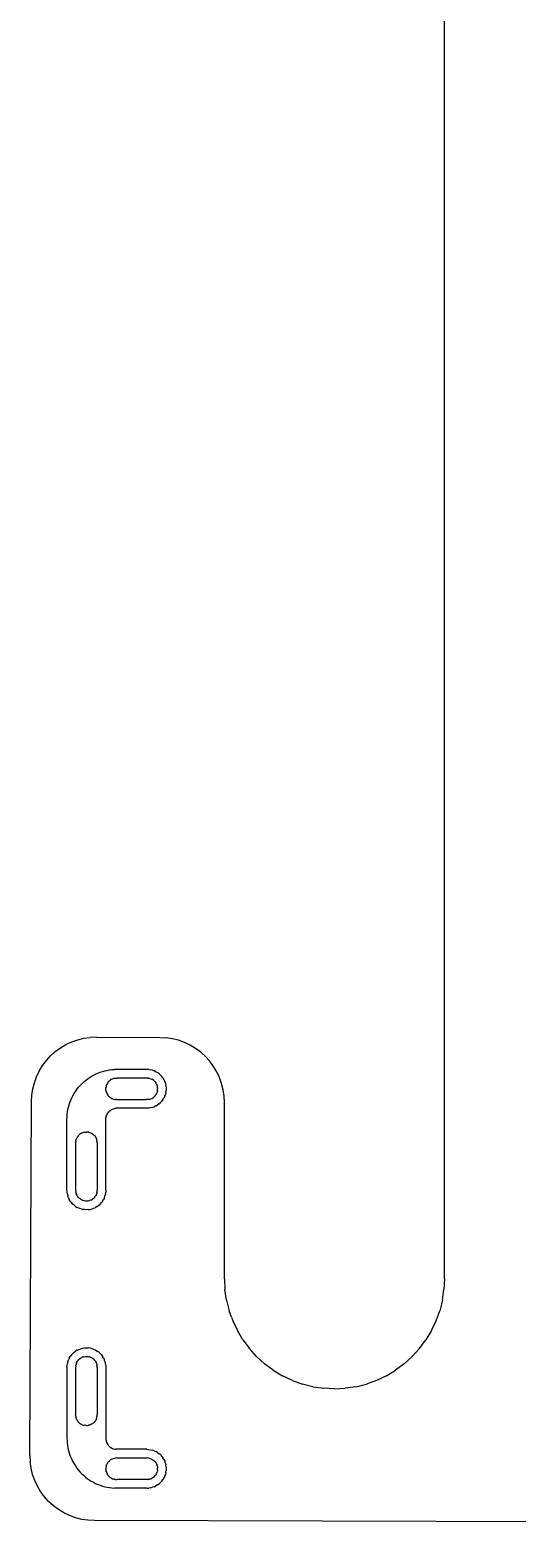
# Model space of a CAD drawing. Extents: x -45 to 62, y -48 to 31.
# Drawn here: x -16.19 to -4.9, y -48.29 to -13.68 of the extents above; entities that cross this region are included whole.
import ezdxf

# ---------------------------------------------------------------- set-up
doc = ezdxf.new("R2010")
doc.units = 0

msp = doc.modelspace()

# ---------------------------------------------------------------- linework, layer by layer
for p, q in [((-6.584, -42.609), (-6.584, -6.07)), ((-14.941, -37.039), (-14.796, -37.018)), ((-14.649, -37.012), (-14.796, -37.018)), ((-14.649, -37.012), (-13.184, -37.018)), ((-13.184, -37.018), (-13.037, -37.026)), ((-12.892, -37.048), (-13.037, -37.026)), ((-15.711, -37.447), (-15.602, -37.348)), ((-15.602, -37.348), (-15.483, -37.261)), ((-15.483, -37.261), (-15.356, -37.186)), ((-15.356, -37.186), (-15.223, -37.124)), ((-15.223, -37.124), (-15.084, -37.075)), ((-15.084, -37.075), (-14.941, -37.039)), ((-12.749, -37.084), (-12.892, -37.048)), ((-12.61, -37.135), (-12.749, -37.084)), ((-12.477, -37.198), (-12.61, -37.135)), ((-12.351, -37.274), (-12.477, -37.198)), ((-12.233, -37.362), (-12.351, -37.274)), ((-12.124, -37.462), (-12.233, -37.362)), ((-15.975, -37.799), (-15.899, -37.673)), ((-15.899, -37.673), (-15.81, -37.555)), ((-15.81, -37.555), (-15.711, -37.447)), ((-12.025, -37.571), (-12.124, -37.462)), ((-11.937, -37.69), (-12.025, -37.571)), ((-11.861, -37.816), (-11.937, -37.69)), ((-16.125, -38.213), (-16.088, -38.071)), ((-16.088, -38.071), (-16.038, -37.932)), ((-16.038, -37.932), (-15.975, -37.799)), ((-14.993, -38.098), (-14.952, -38.059)), ((-14.952, -38.059), (-14.909, -38.022)), ((-14.909, -38.022), (-14.865, -37.987)), ((-14.865, -37.987), (-14.818, -37.954)), ((-14.818, -37.954), (-14.77, -37.924)), ((-14.77, -37.924), (-14.721, -37.896)), ((-14.721, -37.896), (-14.671, -37.87)), ((-14.671, -37.87), (-14.619, -37.847)), ((-14.619, -37.847), (-14.566, -37.827)), ((-14.566, -37.827), (-14.512, -37.809)), ((-14.512, -37.809), (-14.457, -37.794)), ((-14.457, -37.794), (-14.402, -37.782)), ((-14.402, -37.782), (-14.346, -37.772)), ((-14.389, -38.071), (-14.402, -38.092)), ((-14.375, -38.051), (-14.389, -38.071)), ((-14.358, -38.033), (-14.375, -38.051)), ((-14.358, -38.033), (-14.34, -38.016)), ((-14.346, -37.772), (-14.29, -37.765)), ((-14.32, -38.002), (-14.34, -38.016)), ((-14.299, -37.989), (-14.32, -38.002)), ((-14.299, -37.989), (-14.277, -37.979)), ((-14.29, -37.765), (-14.233, -37.761)), ((-14.277, -37.979), (-14.254, -37.971)), ((-14.23, -37.965), (-14.254, -37.971)), ((-14.177, -37.76), (-14.233, -37.761)), ((-14.23, -37.965), (-14.206, -37.961)), ((-14.206, -37.961), (-14.177, -37.96)), ((-13.482, -37.76), (-14.177, -37.76)), ((-13.487, -37.96), (-14.177, -37.96)), ((-13.457, -37.961), (-13.487, -37.96)), ((-13.438, -37.762), (-13.482, -37.76)), ((-13.457, -37.961), (-13.433, -37.965)), ((-13.438, -37.762), (-13.394, -37.768)), ((-13.409, -37.971), (-13.433, -37.965)), ((-13.409, -37.971), (-13.386, -37.979)), ((-13.351, -37.779), (-13.394, -37.768)), ((-13.386, -37.979), (-13.364, -37.989)), ((-13.343, -38.002), (-13.364, -37.989)), ((-13.351, -37.779), (-13.309, -37.794)), ((-13.323, -38.016), (-13.343, -38.002)), ((-13.305, -38.033), (-13.323, -38.016)), ((-13.27, -37.813), (-13.309, -37.794)), ((-13.305, -38.033), (-13.289, -38.051)), ((-13.289, -38.051), (-13.274, -38.071)), ((-13.261, -38.092), (-13.274, -38.071)), ((-13.27, -37.813), (-13.232, -37.835)), ((-13.196, -37.862), (-13.232, -37.835)), ((-13.163, -37.891), (-13.196, -37.862)), ((-13.163, -37.891), (-13.134, -37.924)), ((-13.108, -37.96), (-13.134, -37.924)), ((-13.108, -37.96), (-13.085, -37.997)), ((-13.085, -37.997), (-13.066, -38.037)), ((-13.051, -38.079), (-13.066, -38.037)), ((-11.798, -37.95), (-11.861, -37.816)), ((-11.749, -38.089), (-11.798, -37.95)), ((-16.155, -38.506), (-16.147, -38.359)), ((-16.147, -38.359), (-16.125, -38.213)), ((-15.221, -38.421), (-15.195, -38.37)), ((-15.195, -38.37), (-15.167, -38.321)), ((-15.167, -38.321), (-15.137, -38.273)), ((-15.137, -38.273), (-15.104, -38.227)), ((-15.104, -38.227), (-15.07, -38.182)), ((-15.07, -38.182), (-15.032, -38.139)), ((-15.032, -38.139), (-14.993, -38.098)), ((-14.431, -38.21), (-14.43, -38.185)), ((-14.43, -38.234), (-14.431, -38.21)), ((-14.427, -38.161), (-14.43, -38.185)), ((-14.427, -38.258), (-14.43, -38.234)), ((-14.421, -38.137), (-14.427, -38.161)), ((-14.421, -38.282), (-14.427, -38.258)), ((-14.421, -38.137), (-14.412, -38.114)), ((-14.421, -38.282), (-14.412, -38.305)), ((-14.412, -38.114), (-14.402, -38.092)), ((-14.402, -38.327), (-14.412, -38.305)), ((-14.402, -38.327), (-14.389, -38.348)), ((-14.375, -38.368), (-14.389, -38.348)), ((-14.375, -38.368), (-14.358, -38.386)), ((-14.358, -38.386), (-14.34, -38.403)), ((-14.32, -38.417), (-14.34, -38.403)), ((-14.299, -38.43), (-14.32, -38.417)), ((-13.364, -38.43), (-13.343, -38.417)), ((-13.343, -38.417), (-13.323, -38.403)), ((-13.309, -38.39), (-13.323, -38.403)), ((-13.309, -38.39), (-13.305, -38.386)), ((-13.305, -38.386), (-13.289, -38.368)), ((-13.289, -38.368), (-13.274, -38.348)), ((-13.274, -38.348), (-13.261, -38.327)), ((-13.261, -38.092), (-13.251, -38.114)), ((-13.261, -38.327), (-13.251, -38.305)), ((-13.251, -38.114), (-13.243, -38.137)), ((-13.243, -38.282), (-13.251, -38.305)), ((-13.237, -38.161), (-13.243, -38.137)), ((-13.237, -38.258), (-13.243, -38.282)), ((-13.233, -38.185), (-13.237, -38.161)), ((-13.237, -38.258), (-13.233, -38.234)), ((-13.233, -38.185), (-13.232, -38.21)), ((-13.233, -38.234), (-13.232, -38.21)), ((-13.066, -38.382), (-13.085, -38.422)), ((-13.066, -38.382), (-13.051, -38.34)), ((-13.051, -38.079), (-13.04, -38.122)), ((-13.04, -38.297), (-13.051, -38.34)), ((-13.034, -38.165), (-13.04, -38.122)), ((-13.04, -38.297), (-13.034, -38.254)), ((-13.034, -38.165), (-13.032, -38.21)), ((-13.032, -38.21), (-13.034, -38.254)), ((-11.713, -38.232), (-11.749, -38.089)), ((-11.691, -38.377), (-11.713, -38.232)), ((-11.684, -38.524), (-11.691, -38.377)), ((-16.192, -46.705), (-16.155, -38.506)), ((-15.326, -38.801), (-15.319, -38.745)), ((-15.319, -38.745), (-15.309, -38.689)), ((-15.309, -38.689), (-15.297, -38.634)), ((-15.297, -38.634), (-15.282, -38.579)), ((-15.282, -38.579), (-15.264, -38.525)), ((-15.264, -38.525), (-15.244, -38.473)), ((-15.244, -38.473), (-15.221, -38.421)), ((-14.389, -38.773), (-14.374, -38.753)), ((-14.374, -38.753), (-14.357, -38.734)), ((-14.357, -38.734), (-14.338, -38.717)), ((-14.338, -38.717), (-14.318, -38.702)), ((-14.318, -38.702), (-14.297, -38.69)), ((-14.299, -38.43), (-14.277, -38.44)), ((-14.297, -38.69), (-14.274, -38.679)), ((-14.277, -38.44), (-14.254, -38.449)), ((-14.274, -38.679), (-14.251, -38.671)), ((-14.254, -38.449), (-14.23, -38.454)), ((-14.251, -38.671), (-14.226, -38.664)), ((-14.23, -38.454), (-14.206, -38.458)), ((-14.226, -38.664), (-14.202, -38.661)), ((-14.177, -38.46), (-14.206, -38.458)), ((-14.177, -38.66), (-14.202, -38.661)), ((-14.177, -38.46), (-13.487, -38.46)), ((-13.482, -38.66), (-14.177, -38.66)), ((-13.457, -38.458), (-13.487, -38.46)), ((-13.438, -38.657), (-13.482, -38.66)), ((-13.433, -38.454), (-13.457, -38.458)), ((-13.394, -38.651), (-13.438, -38.657)), ((-13.409, -38.449), (-13.433, -38.454)), ((-13.409, -38.449), (-13.386, -38.44)), ((-13.351, -38.64), (-13.394, -38.651)), ((-13.386, -38.44), (-13.364, -38.43)), ((-13.351, -38.64), (-13.309, -38.625)), ((-13.27, -38.606), (-13.309, -38.625)), ((-13.27, -38.606), (-13.232, -38.584)), ((-13.196, -38.557), (-13.232, -38.584)), ((-13.196, -38.557), (-13.175, -38.538)), ((-13.175, -38.538), (-13.163, -38.528)), ((-13.134, -38.495), (-13.163, -38.528)), ((-13.108, -38.46), (-13.134, -38.495)), ((-13.108, -38.46), (-13.085, -38.422)), ((-11.684, -42.609), (-11.684, -38.524)), ((-15.332, -38.915), (-15.33, -38.858)), ((-15.332, -40.56), (-15.332, -38.915)), ((-15.33, -38.858), (-15.326, -38.801)), ((-14.432, -38.915), (-14.43, -38.89)), ((-14.432, -40.56), (-14.432, -38.915)), ((-14.43, -38.89), (-14.427, -38.865)), ((-14.427, -38.865), (-14.421, -38.84)), ((-14.421, -38.84), (-14.412, -38.817)), ((-14.412, -38.817), (-14.402, -38.794)), ((-14.402, -38.794), (-14.389, -38.773)), ((-15.132, -39.464), (-15.13, -39.435)), ((-15.127, -39.411), (-15.13, -39.435)), ((-15.127, -39.411), (-15.121, -39.387)), ((-15.121, -39.387), (-15.112, -39.364)), ((-15.112, -39.364), (-15.102, -39.342)), ((-15.089, -39.321), (-15.102, -39.342)), ((-15.075, -39.301), (-15.089, -39.321)), ((-15.075, -39.301), (-15.058, -39.283)), ((-15.04, -39.266), (-15.058, -39.283)), ((-15.02, -39.252), (-15.04, -39.266)), ((-14.999, -39.239), (-15.02, -39.252)), ((-14.999, -39.239), (-14.977, -39.229)), ((-14.954, -39.221), (-14.977, -39.229)), ((-14.93, -39.215), (-14.954, -39.221)), ((-14.93, -39.215), (-14.906, -39.211)), ((-14.906, -39.211), (-14.882, -39.21)), ((-14.857, -39.211), (-14.882, -39.21)), ((-14.833, -39.215), (-14.857, -39.211)), ((-14.833, -39.215), (-14.809, -39.221)), ((-14.809, -39.221), (-14.786, -39.229)), ((-14.786, -39.229), (-14.764, -39.239)), ((-14.764, -39.239), (-14.743, -39.252)), ((-14.743, -39.252), (-14.723, -39.266)), ((-14.723, -39.266), (-14.705, -39.283)), ((-14.705, -39.283), (-14.689, -39.301)), ((-14.689, -39.301), (-14.674, -39.321)), ((-14.674, -39.321), (-14.661, -39.342)), ((-14.661, -39.342), (-14.651, -39.364)), ((-14.643, -39.387), (-14.651, -39.364)), ((-14.637, -39.411), (-14.643, -39.387)), ((-14.633, -39.435), (-14.637, -39.411)), ((-14.632, -39.464), (-14.633, -39.435)), ((-15.132, -39.464), (-15.132, -40.555)), ((-14.632, -39.464), (-14.632, -40.555)), ((-15.33, -40.604), (-15.332, -40.56)), ((-15.323, -40.647), (-15.33, -40.604)), ((-15.323, -40.647), (-15.312, -40.69)), ((-15.297, -40.732), (-15.312, -40.69)), ((-15.297, -40.732), (-15.279, -40.772)), ((-15.256, -40.81), (-15.279, -40.772)), ((-15.256, -40.81), (-15.23, -40.845)), ((-15.132, -40.555), (-15.13, -40.584)), ((-15.127, -40.608), (-15.13, -40.584)), ((-15.127, -40.608), (-15.121, -40.632)), ((-15.121, -40.632), (-15.112, -40.655)), ((-15.102, -40.677), (-15.112, -40.655)), ((-15.089, -40.698), (-15.102, -40.677)), ((-15.075, -40.718), (-15.089, -40.698)), ((-15.058, -40.736), (-15.075, -40.718)), ((-15.04, -40.753), (-15.058, -40.736)), ((-15.02, -40.767), (-15.04, -40.753)), ((-14.999, -40.78), (-15.02, -40.767)), ((-14.977, -40.79), (-14.999, -40.78)), ((-14.977, -40.79), (-14.954, -40.799)), ((-14.93, -40.804), (-14.954, -40.799)), ((-14.906, -40.808), (-14.93, -40.804)), ((-14.882, -40.809), (-14.906, -40.808)), ((-14.857, -40.808), (-14.882, -40.809)), ((-14.833, -40.804), (-14.857, -40.808)), ((-14.833, -40.804), (-14.809, -40.799)), ((-14.786, -40.79), (-14.809, -40.799)), ((-14.786, -40.79), (-14.764, -40.78)), ((-14.764, -40.78), (-14.743, -40.767)), ((-14.743, -40.767), (-14.723, -40.753)), ((-14.723, -40.753), (-14.705, -40.736)), ((-14.705, -40.736), (-14.689, -40.718)), ((-14.689, -40.718), (-14.674, -40.698)), ((-14.661, -40.677), (-14.674, -40.698)), ((-14.651, -40.655), (-14.661, -40.677)), ((-14.651, -40.655), (-14.643, -40.632)), ((-14.637, -40.608), (-14.643, -40.632)), ((-14.637, -40.608), (-14.633, -40.584)), ((-14.633, -40.584), (-14.632, -40.555)), ((-14.508, -40.81), (-14.534, -40.845)), ((-14.508, -40.81), (-14.485, -40.772)), ((-14.466, -40.732), (-14.485, -40.772)), ((-14.466, -40.732), (-14.451, -40.69)), ((-14.44, -40.647), (-14.451, -40.69)), ((-14.44, -40.647), (-14.434, -40.604)), ((-14.432, -40.56), (-14.434, -40.604)), ((-15.2, -40.878), (-15.23, -40.845)), ((-15.167, -40.907), (-15.2, -40.878)), ((-15.132, -40.934), (-15.167, -40.907)), ((-15.132, -40.934), (-15.094, -40.956)), ((-15.054, -40.975), (-15.094, -40.956)), ((-15.012, -40.99), (-15.054, -40.975)), ((-14.969, -41.001), (-15.012, -40.99)), ((-14.926, -41.007), (-14.969, -41.001)), ((-14.882, -41.01), (-14.926, -41.007)), ((-14.838, -41.007), (-14.882, -41.01)), ((-14.838, -41.007), (-14.794, -41.001)), ((-14.794, -41.001), (-14.751, -40.99)), ((-14.751, -40.99), (-14.709, -40.975)), ((-14.709, -40.975), (-14.67, -40.956)), ((-14.632, -40.934), (-14.67, -40.956)), ((-14.632, -40.934), (-14.596, -40.907)), ((-14.596, -40.907), (-14.563, -40.878)), ((-14.563, -40.878), (-14.534, -40.845)), ((-11.684, -42.609), (-11.672, -42.859)), ((-11.635, -43.106), (-11.672, -42.859)), ((-6.633, -43.106), (-6.597, -42.859)), ((-6.584, -42.609), (-6.597, -42.859)), ((-11.635, -43.106), (-11.574, -43.349)), ((-6.633, -43.106), (-6.694, -43.349)), ((-11.52, -43.502), (-11.574, -43.349)), ((-11.52, -43.502), (-11.49, -43.584)), ((-11.49, -43.584), (-11.383, -43.811)), ((-6.885, -43.811), (-6.778, -43.584)), ((-6.778, -43.584), (-6.694, -43.349)), ((-11.254, -44.025), (-11.383, -43.811)), ((-6.885, -43.811), (-7.014, -44.025)), ((-15.167, -44.312), (-15.132, -44.285)), ((-15.094, -44.263), (-15.132, -44.285)), ((-15.094, -44.263), (-15.054, -44.244)), ((-15.054, -44.244), (-15.012, -44.229)), ((-15.012, -44.229), (-14.969, -44.218)), ((-14.969, -44.218), (-14.926, -44.212)), ((-14.926, -44.212), (-14.882, -44.21)), ((-14.882, -44.21), (-14.838, -44.212)), ((-14.794, -44.218), (-14.838, -44.212)), ((-14.751, -44.229), (-14.794, -44.218)), ((-14.709, -44.244), (-14.751, -44.229)), ((-14.67, -44.263), (-14.709, -44.244)), ((-14.67, -44.263), (-14.632, -44.285)), ((-14.596, -44.312), (-14.632, -44.285)), ((-11.254, -44.025), (-11.105, -44.226)), ((-10.937, -44.412), (-11.105, -44.226)), ((-7.331, -44.412), (-7.163, -44.226)), ((-7.163, -44.226), (-7.014, -44.025)), ((-15.332, -44.66), (-15.33, -44.615)), ((-15.33, -44.615), (-15.323, -44.572)), ((-15.312, -44.529), (-15.323, -44.572)), ((-15.312, -44.529), (-15.297, -44.487)), ((-15.279, -44.447), (-15.297, -44.487)), ((-15.279, -44.447), (-15.256, -44.41)), ((-15.23, -44.374), (-15.256, -44.41)), ((-15.23, -44.374), (-15.2, -44.341)), ((-15.2, -44.341), (-15.167, -44.312)), ((-15.13, -44.635), (-15.132, -44.664)), ((-15.13, -44.635), (-15.127, -44.611)), ((-15.121, -44.587), (-15.127, -44.611)), ((-15.112, -44.564), (-15.121, -44.587)), ((-15.112, -44.564), (-15.102, -44.542)), ((-15.102, -44.542), (-15.089, -44.521)), ((-15.089, -44.521), (-15.075, -44.501)), ((-15.075, -44.501), (-15.058, -44.483)), ((-15.058, -44.483), (-15.04, -44.466)), ((-15.04, -44.466), (-15.02, -44.452)), ((-15.02, -44.452), (-14.999, -44.439)), ((-14.999, -44.439), (-14.977, -44.429)), ((-14.954, -44.421), (-14.977, -44.429)), ((-14.954, -44.421), (-14.93, -44.415)), ((-14.93, -44.415), (-14.906, -44.411)), ((-14.906, -44.411), (-14.882, -44.41)), ((-14.882, -44.41), (-14.857, -44.411)), ((-14.857, -44.411), (-14.833, -44.415)), ((-14.809, -44.421), (-14.833, -44.415)), ((-14.809, -44.421), (-14.786, -44.429)), ((-14.764, -44.439), (-14.786, -44.429)), ((-14.743, -44.452), (-14.764, -44.439)), ((-14.723, -44.466), (-14.743, -44.452)), ((-14.705, -44.483), (-14.723, -44.466)), ((-14.689, -44.501), (-14.705, -44.483)), ((-14.674, -44.521), (-14.689, -44.501)), ((-14.674, -44.521), (-14.661, -44.542)), ((-14.661, -44.542), (-14.651, -44.564)), ((-14.643, -44.587), (-14.651, -44.564)), ((-14.643, -44.587), (-14.637, -44.611)), ((-14.633, -44.635), (-14.637, -44.611)), ((-14.632, -44.664), (-14.633, -44.635)), ((-14.563, -44.341), (-14.596, -44.312)), ((-14.534, -44.374), (-14.563, -44.341)), ((-14.534, -44.374), (-14.508, -44.41)), ((-14.485, -44.447), (-14.508, -44.41)), ((-14.485, -44.447), (-14.466, -44.487)), ((-14.451, -44.529), (-14.466, -44.487)), ((-14.451, -44.529), (-14.44, -44.572)), ((-14.434, -44.615), (-14.44, -44.572)), ((-14.434, -44.615), (-14.432, -44.66)), ((-10.752, -44.58), (-10.937, -44.412)), ((-10.551, -44.729), (-10.752, -44.58)), ((-7.517, -44.58), (-7.718, -44.729)), ((-7.517, -44.58), (-7.331, -44.412)), ((-15.332, -44.66), (-15.332, -46.305)), ((-15.132, -44.664), (-15.132, -45.755)), ((-14.632, -44.664), (-14.632, -45.755)), ((-14.432, -44.66), (-14.432, -46.305)), ((-10.551, -44.729), (-10.336, -44.858)), ((-10.11, -44.965), (-10.336, -44.858)), ((-10.11, -44.965), (-9.874, -45.049)), ((-8.158, -44.964), (-8.394, -45.049)), ((-7.932, -44.858), (-8.158, -44.964)), ((-7.932, -44.858), (-7.718, -44.729)), ((-9.632, -45.11), (-9.874, -45.049)), ((-9.632, -45.11), (-9.384, -45.146)), ((-9.134, -45.159), (-9.384, -45.146)), ((-9.134, -45.159), (-8.884, -45.146)), ((-8.637, -45.11), (-8.884, -45.146)), ((-8.637, -45.11), (-8.394, -45.049)), ((-15.13, -45.784), (-15.132, -45.755)), ((-15.13, -45.784), (-15.127, -45.808)), ((-15.121, -45.832), (-15.127, -45.808)), ((-15.112, -45.855), (-15.121, -45.832)), ((-15.102, -45.877), (-15.112, -45.855)), ((-15.102, -45.877), (-15.089, -45.898)), ((-15.089, -45.898), (-15.075, -45.918)), ((-15.058, -45.936), (-15.075, -45.918)), ((-15.058, -45.936), (-15.04, -45.953)), ((-15.04, -45.953), (-15.02, -45.967)), ((-15.02, -45.967), (-14.999, -45.98)), ((-14.977, -45.99), (-14.999, -45.98)), ((-14.977, -45.99), (-14.954, -45.999)), ((-14.954, -45.999), (-14.93, -46.004)), ((-14.906, -46.008), (-14.93, -46.004)), ((-14.882, -46.009), (-14.906, -46.008)), ((-14.882, -46.009), (-14.857, -46.008)), ((-14.857, -46.008), (-14.833, -46.004)), ((-14.809, -45.999), (-14.833, -46.004)), ((-14.786, -45.99), (-14.809, -45.999)), ((-14.764, -45.98), (-14.786, -45.99)), ((-14.743, -45.967), (-14.764, -45.98)), ((-14.723, -45.953), (-14.743, -45.967)), ((-14.705, -45.936), (-14.723, -45.953)), ((-14.689, -45.918), (-14.705, -45.936)), ((-14.674, -45.898), (-14.689, -45.918)), ((-14.661, -45.877), (-14.674, -45.898)), ((-14.651, -45.855), (-14.661, -45.877)), ((-14.651, -45.855), (-14.643, -45.832)), ((-14.643, -45.832), (-14.637, -45.808)), ((-14.637, -45.808), (-14.633, -45.784)), ((-14.633, -45.784), (-14.632, -45.755)), ((-15.332, -46.305), (-15.33, -46.361)), ((-15.33, -46.361), (-15.326, -46.418)), ((-14.432, -46.305), (-14.43, -46.33)), ((-14.43, -46.33), (-14.427, -46.354)), ((-14.427, -46.354), (-14.421, -46.379)), ((-14.421, -46.379), (-14.412, -46.402)), ((-16.192, -46.705), (-16.185, -46.853)), ((-15.326, -46.418), (-15.319, -46.474)), ((-15.319, -46.474), (-15.309, -46.53)), ((-15.309, -46.53), (-15.297, -46.585)), ((-15.297, -46.585), (-15.282, -46.64)), ((-15.282, -46.64), (-15.264, -46.694)), ((-15.264, -46.694), (-15.244, -46.747)), ((-14.412, -46.402), (-14.402, -46.425)), ((-14.402, -46.425), (-14.389, -46.446)), ((-14.389, -46.446), (-14.374, -46.466)), ((-14.374, -46.466), (-14.357, -46.485)), ((-14.357, -46.485), (-14.338, -46.502)), ((-14.338, -46.502), (-14.318, -46.517)), ((-14.318, -46.517), (-14.297, -46.529)), ((-14.297, -46.529), (-14.274, -46.54)), ((-14.274, -46.54), (-14.251, -46.549)), ((-14.251, -46.549), (-14.226, -46.555)), ((-14.226, -46.555), (-14.202, -46.558)), ((-14.177, -46.56), (-14.202, -46.558)), ((-13.482, -46.56), (-14.177, -46.56)), ((-13.482, -46.56), (-13.438, -46.562)), ((-13.438, -46.562), (-13.394, -46.568)), ((-13.394, -46.568), (-13.351, -46.579)), ((-13.309, -46.594), (-13.351, -46.579)), ((-13.309, -46.594), (-13.27, -46.613)), ((-13.232, -46.635), (-13.27, -46.613)), ((-13.232, -46.635), (-13.196, -46.662)), ((-13.175, -46.681), (-13.196, -46.662)), ((-13.163, -46.691), (-13.175, -46.681)), ((-13.163, -46.691), (-13.134, -46.724)), ((-13.134, -46.724), (-13.108, -46.76)), ((-16.164, -46.998), (-16.185, -46.853)), ((-16.129, -47.141), (-16.164, -46.998)), ((-15.244, -46.747), (-15.221, -46.798)), ((-15.221, -46.798), (-15.195, -46.849)), ((-15.195, -46.849), (-15.167, -46.898)), ((-15.167, -46.898), (-15.137, -46.946)), ((-15.137, -46.946), (-15.104, -46.993)), ((-15.104, -46.993), (-15.07, -47.037)), ((-15.07, -47.037), (-15.032, -47.08)), ((-14.43, -46.985), (-14.431, -47.01)), ((-14.431, -47.01), (-14.43, -47.034)), ((-14.427, -46.961), (-14.43, -46.985)), ((-14.427, -47.058), (-14.43, -47.034)), ((-14.421, -46.937), (-14.427, -46.961)), ((-14.421, -47.082), (-14.427, -47.058)), ((-14.421, -46.937), (-14.412, -46.914)), ((-14.402, -46.892), (-14.412, -46.914)), ((-14.402, -46.892), (-14.389, -46.871)), ((-14.375, -46.851), (-14.389, -46.871)), ((-14.375, -46.851), (-14.358, -46.833)), ((-14.358, -46.833), (-14.34, -46.816)), ((-14.32, -46.802), (-14.34, -46.816)), ((-14.299, -46.789), (-14.32, -46.802)), ((-14.299, -46.789), (-14.277, -46.779)), ((-14.277, -46.779), (-14.254, -46.771)), ((-14.254, -46.771), (-14.23, -46.765)), ((-14.23, -46.765), (-14.206, -46.761)), ((-14.177, -46.76), (-14.206, -46.761)), ((-14.177, -46.76), (-13.487, -46.76)), ((-13.457, -46.761), (-13.487, -46.76)), ((-13.433, -46.765), (-13.457, -46.761)), ((-13.409, -46.771), (-13.433, -46.765)), ((-13.409, -46.771), (-13.386, -46.779)), ((-13.386, -46.779), (-13.364, -46.789)), ((-13.364, -46.789), (-13.343, -46.802)), ((-13.343, -46.802), (-13.323, -46.816)), ((-13.309, -46.829), (-13.323, -46.816)), ((-13.309, -46.829), (-13.305, -46.833)), ((-13.305, -46.833), (-13.289, -46.851)), ((-13.289, -46.851), (-13.274, -46.871)), ((-13.274, -46.871), (-13.261, -46.892)), ((-13.261, -46.892), (-13.251, -46.914)), ((-13.243, -46.937), (-13.251, -46.914)), ((-13.237, -46.961), (-13.243, -46.937)), ((-13.237, -47.058), (-13.243, -47.082)), ((-13.237, -46.961), (-13.233, -46.985)), ((-13.233, -47.034), (-13.237, -47.058)), ((-13.233, -46.985), (-13.232, -47.01)), ((-13.233, -47.034), (-13.232, -47.01)), ((-13.085, -46.797), (-13.108, -46.76)), ((-13.085, -46.797), (-13.066, -46.837)), ((-13.051, -46.879), (-13.066, -46.837)), ((-13.051, -46.879), (-13.04, -46.922)), ((-13.034, -46.965), (-13.04, -46.922)), ((-13.04, -47.097), (-13.034, -47.054)), ((-13.034, -46.965), (-13.032, -47.01)), ((-13.032, -47.01), (-13.034, -47.054)), ((-16.08, -47.28), (-16.129, -47.141)), ((-16.017, -47.413), (-16.08, -47.28)), ((-15.942, -47.54), (-16.017, -47.413)), ((-15.032, -47.08), (-14.993, -47.121)), ((-14.993, -47.121), (-14.952, -47.16)), ((-14.952, -47.16), (-14.909, -47.197)), ((-14.909, -47.197), (-14.865, -47.232)), ((-14.865, -47.232), (-14.818, -47.265)), ((-14.818, -47.265), (-14.77, -47.295)), ((-14.77, -47.295), (-14.721, -47.323)), ((-14.721, -47.323), (-14.671, -47.349)), ((-14.671, -47.349), (-14.619, -47.372)), ((-14.619, -47.372), (-14.566, -47.392)), ((-14.566, -47.392), (-14.512, -47.41)), ((-14.512, -47.41), (-14.457, -47.425)), ((-14.421, -47.082), (-14.412, -47.105)), ((-14.412, -47.105), (-14.402, -47.127)), ((-14.389, -47.148), (-14.402, -47.127)), ((-14.375, -47.168), (-14.389, -47.148)), ((-14.358, -47.186), (-14.375, -47.168)), ((-14.358, -47.186), (-14.34, -47.203)), ((-14.32, -47.217), (-14.34, -47.203)), ((-14.299, -47.23), (-14.32, -47.217)), ((-14.299, -47.23), (-14.277, -47.24)), ((-14.277, -47.24), (-14.254, -47.249)), ((-14.23, -47.254), (-14.254, -47.249)), ((-14.23, -47.254), (-14.206, -47.258)), ((-14.206, -47.258), (-14.177, -47.26)), ((-13.487, -47.26), (-14.177, -47.26)), ((-13.457, -47.258), (-13.487, -47.26)), ((-13.457, -47.258), (-13.433, -47.254)), ((-13.409, -47.249), (-13.433, -47.254)), ((-13.409, -47.249), (-13.386, -47.24)), ((-13.386, -47.24), (-13.364, -47.23)), ((-13.343, -47.217), (-13.364, -47.23)), ((-13.323, -47.203), (-13.343, -47.217)), ((-13.305, -47.186), (-13.323, -47.203)), ((-13.309, -47.425), (-13.27, -47.406)), ((-13.305, -47.186), (-13.289, -47.168)), ((-13.289, -47.168), (-13.274, -47.148)), ((-13.261, -47.127), (-13.274, -47.148)), ((-13.232, -47.384), (-13.27, -47.406)), ((-13.261, -47.127), (-13.251, -47.105)), ((-13.251, -47.105), (-13.243, -47.082)), ((-13.232, -47.384), (-13.196, -47.357)), ((-13.196, -47.357), (-13.163, -47.328)), ((-13.134, -47.295), (-13.163, -47.328)), ((-13.134, -47.295), (-13.108, -47.26)), ((-13.085, -47.222), (-13.108, -47.26)), ((-13.066, -47.182), (-13.085, -47.222)), ((-13.066, -47.182), (-13.051, -47.14)), ((-13.04, -47.097), (-13.051, -47.14)), ((-15.855, -47.658), (-15.942, -47.54)), ((-15.757, -47.768), (-15.855, -47.658)), ((-14.457, -47.425), (-14.402, -47.437)), ((-14.402, -47.437), (-14.346, -47.447)), ((-14.346, -47.447), (-14.29, -47.454)), ((-14.29, -47.454), (-14.233, -47.458)), ((-14.177, -47.46), (-14.233, -47.458)), ((-13.482, -47.46), (-14.177, -47.46)), ((-13.482, -47.46), (-13.438, -47.457)), ((-13.394, -47.451), (-13.438, -47.457)), ((-13.394, -47.451), (-13.351, -47.44)), ((-13.309, -47.425), (-13.351, -47.44)), ((-15.648, -47.867), (-15.757, -47.768)), ((-15.53, -47.955), (-15.648, -47.867)), ((-15.404, -48.032), (-15.53, -47.955)), ((-15.271, -48.095), (-15.404, -48.032)), ((-15.133, -48.145), (-15.271, -48.095)), ((-14.99, -48.182), (-15.133, -48.145)), ((-14.845, -48.204), (-14.99, -48.182)), ((-14.698, -48.212), (-14.845, -48.204)), ((12.462, -48.292), (-14.698, -48.212))]:
    msp.add_line(p, q)

doc.saveas('drawing.dxf')
